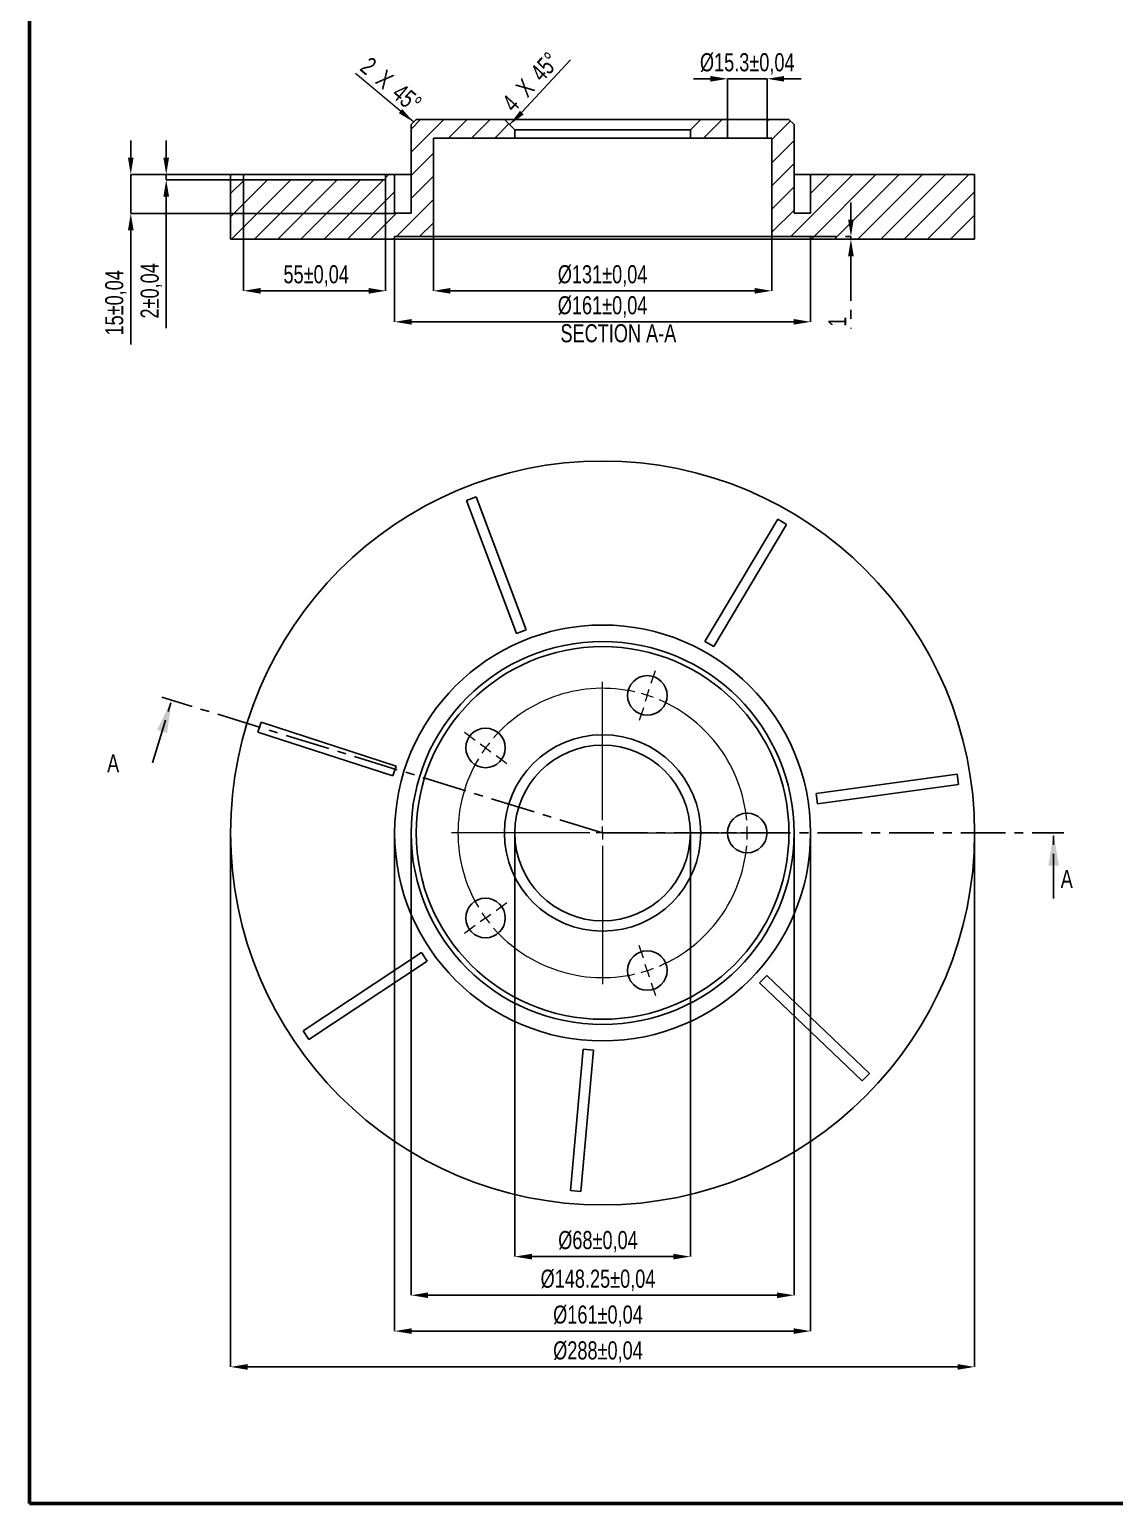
# Model space of a CAD drawing. Header units: millimetres. Extents: x -1 to 420, y 0 to 441.
# Drawn here: x 0 to 210, y 0 to 285.3 of the extents above; entities that cross this region are included whole.
import ezdxf

# ---------------------------------------------------------------- set-up
doc = ezdxf.new("R2010")
doc.units = ezdxf.units.MM
doc.header["$LTSCALE"] = 23.1
doc.header["$PDMODE"] = 3
doc.header["$PDSIZE"] = 8
for name, pattern in [('ACAD_ISO04W100', [30, 24, -3, 0, -3]), ('CENTER', [0.6, 0.375, -0.075, 0.075, -0.075]), ('CENTERX2', [20.32, 12.7, -2.54, 2.54, -2.54])]:
    doc.linetypes.add(name, pattern=pattern)
doc.layers.get('0').update_dxf_attribs({"linetype": 'CONTINUOUS', "lineweight": 35})
doc.layers.get('Defpoints').update_dxf_attribs({"linetype": 'CONTINUOUS'})
for name, color, linetype in [('chu', 140, 'CONTINUOUS'), ('demension', 161, 'ACAD_ISO04W100'), ('flutes', 2, 'CONTINUOUS'), ('truc', 240, 'ACAD_ISO04W100')]:
    doc.layers.add(name, color=color, linetype=linetype)
doc.layers.add('khung', color=212, linetype='CONTINUOUS', lineweight=50)
doc.styles.add('SLDTEXTSTYLE0', font='TXT', dxfattribs={"width": 0.75})
doc.dimstyles.new('SLDDIMSTYLE0', dxfattribs={"dimtxt": 3.5, "dimasz": 3.302, "dimexe": 0, "dimexo": 0.0625, "dimgap": 0.875, "dimtad": 1, "dimlfac": 2, "dimrnd": 1e-09, "dimzin": 12, "dimdsep": 46, "dimtxsty": 'SLDTEXTSTYLE0', "dimsah": 1, "dimcen": 0.09, "dimadec": 0, "dimazin": 3, "dimtfac": 1, "dimtmove": 0, "dimatfit": 0, "dimfxl": 1, "dimfrac": 2, "dimtolj": 1, "dimtzin": 12, "dimarcsym": 0})
pattern_1 = [(45, (-60.0323, -74.3896), (-2.245064, 2.245064), [])]

# ---------------------------------------------------------------- blocks, each defined once
blk = doc.blocks.new('*D51')
at = {"layer": 'Defpoints', "color": 0, "linetype": 'Continuous', "transparency": 16777216}
for p in [(93.92, 129.79), (127.92, 129.79), (127.92, 47.79)]:
    blk.add_point(p, dxfattribs=at)
at = {"layer": 'demension', "color": 0, "linetype": 'Continuous', "lineweight": -2, "transparency": 16777216}
for p, q in [((93.92, 129.73), (93.92, 47.79)), ((127.92, 129.73), (127.92, 47.79)), ((97.23, 47.79), (124.62, 47.79))]:
    blk.add_line(p, q, dxfattribs=at)
at = {"layer": 'demension', "color": 0, "linetype": 'Continuous', "transparency": 16777216}
for points in [[(97.23, 48.34), (97.23, 47.24), (93.92, 47.79)], [(124.62, 48.34), (124.62, 47.24), (127.92, 47.79)]]:
    blk.add_solid(points, dxfattribs=at)
at = {"layer": 'demension', "color": 0, "linetype": 'Continuous', "transparency": 16777216, "insert": (110.03, 52.75), "char_height": 3.5, "attachment_point": 2, "style": 'SLDTEXTSTYLE0'}
blk.add_mtext('\\A1;%%C68±0,04', dxfattribs=at)
blk = doc.blocks.new('*D52')
at = {"layer": 'Defpoints', "color": 0, "linetype": 'Continuous', "transparency": 16777216}
for p in [(73.86, 129.79), (147.99, 129.79), (147.99, 40.31)]:
    blk.add_point(p, dxfattribs=at)
at = {"layer": 'demension', "color": 0, "linetype": 'Continuous', "lineweight": -2, "transparency": 16777216}
for p, q in [((73.86, 129.73), (73.86, 40.31)), ((147.99, 129.73), (147.99, 40.31)), ((77.16, 40.31), (144.68, 40.31))]:
    blk.add_line(p, q, dxfattribs=at)
at = {"layer": 'demension', "color": 0, "linetype": 'Continuous', "transparency": 16777216}
for points in [[(77.16, 40.86), (77.16, 39.76), (73.86, 40.31)], [(144.68, 40.86), (144.68, 39.76), (147.99, 40.31)]]:
    blk.add_solid(points, dxfattribs=at)
at = {"layer": 'demension', "color": 0, "linetype": 'Continuous', "transparency": 16777216, "insert": (110.03, 45.27), "char_height": 3.5, "attachment_point": 2, "style": 'SLDTEXTSTYLE0'}
blk.add_mtext('\\A1;%%C148.25±0,04', dxfattribs=at)
blk = doc.blocks.new('*D53')
at = {"layer": 'Defpoints', "color": 0, "linetype": 'Continuous', "transparency": 16777216}
for p in [(70.67, 129.79), (151.17, 129.79), (151.17, 33.37)]:
    blk.add_point(p, dxfattribs=at)
at = {"layer": 'demension', "color": 0, "linetype": 'Continuous', "lineweight": -2, "transparency": 16777216}
for p, q in [((70.67, 129.73), (70.67, 33.37)), ((151.17, 129.73), (151.17, 33.37)), ((73.98, 33.37), (147.87, 33.37))]:
    blk.add_line(p, q, dxfattribs=at)
at = {"layer": 'demension', "color": 0, "linetype": 'Continuous', "transparency": 16777216}
for points in [[(73.98, 33.92), (73.98, 32.82), (70.67, 33.37)], [(147.87, 33.92), (147.87, 32.82), (151.17, 33.37)]]:
    blk.add_solid(points, dxfattribs=at)
at = {"layer": 'demension', "color": 0, "linetype": 'Continuous', "transparency": 16777216, "insert": (110.03, 38.33), "char_height": 3.5, "attachment_point": 2, "style": 'SLDTEXTSTYLE0'}
blk.add_mtext('\\A1;%%C161±0,04', dxfattribs=at)
blk = doc.blocks.new('*D54')
at = {"layer": 'Defpoints', "color": 0, "linetype": 'Continuous', "transparency": 16777216}
for p in [(38.92, 129.79), (182.92, 129.79), (182.92, 26.44)]:
    blk.add_point(p, dxfattribs=at)
at = {"layer": 'demension', "color": 0, "linetype": 'Continuous', "lineweight": -2, "transparency": 16777216}
for p, q in [((38.92, 129.73), (38.92, 26.44)), ((182.92, 129.73), (182.92, 26.44)), ((42.23, 26.44), (179.62, 26.44))]:
    blk.add_line(p, q, dxfattribs=at)
at = {"layer": 'demension', "color": 0, "linetype": 'Continuous', "transparency": 16777216}
for points in [[(42.23, 26.99), (42.23, 25.89), (38.92, 26.44)], [(179.62, 26.99), (179.62, 25.89), (182.92, 26.44)]]:
    blk.add_solid(points, dxfattribs=at)
at = {"layer": 'demension', "color": 0, "linetype": 'Continuous', "transparency": 16777216, "insert": (110.03, 31.39), "char_height": 3.5, "attachment_point": 2, "style": 'SLDTEXTSTYLE0'}
blk.add_mtext('\\A1;%%C288±0,04', dxfattribs=at)
blk = doc.blocks.new('SW_CENTERMARKSYMBOL_0')
at = {"color": 0, "linetype": 'Continuous', "lineweight": 0}
for p, q in [((0.77, 55.64), (1.57, 58.09)), ((-8.65, 29.13), (-8.65, 55.88)), ((0, 53.26), (0.39, 54.45)), ((0, 53.26), (-0.39, 52.07)), ((-0.77, 50.88), (-1.57, 48.43)), ((-33.33, 44.56), (-35.41, 46.07)), ((-31.3, 43.09), (-32.32, 43.82)), ((-31.3, 43.09), (-30.29, 42.35)), ((-29.28, 41.62), (-27.2, 40.1)), ((-11.15, 26.63), (-37.9, 26.63)), ((-8.65, 26.63), (-9.9, 26.63)), ((-8.65, 26.63), (-8.65, 27.88)), ((-8.65, 26.63), (-8.65, 25.38)), ((-8.65, 26.63), (-7.4, 26.63)), ((-6.15, 26.63), (20.6, 26.63)), ((16.85, 26.63), (14.27, 26.63)), ((19.35, 26.63), (18.1, 26.63)), ((19.35, 26.63), (20.6, 26.63)), ((21.85, 26.63), (24.42, 26.63)), ((-8.65, 24.13), (-8.65, -2.62)), ((-29.28, 11.64), (-27.2, 13.15)), ((-33.33, 8.7), (-35.41, 7.19)), ((-31.3, 10.17), (-32.32, 9.44)), ((-31.3, 10.17), (-30.29, 10.91)), ((-0.77, 2.38), (-1.57, 4.83)), ((0, 0), (-0.39, 1.19)), ((0, 0), (0.39, -1.19)), ((0.77, -2.38), (1.57, -4.83))]:
    blk.add_line(p, q, dxfattribs=at)
at = {"color": 0, "linetype": 'CENTERX2', "lineweight": 0}
for start, end in [(77.1157, 138.8843), (5.1157, 66.8843), (149.1157, 210.8843), (293.1157, 354.8843), (221.1157, 282.8843)]:
    blk.add_arc((-8.65, 26.63), 28, start, end, dxfattribs=at)
at = {"color": 0, "linetype": 'Continuous', "lineweight": 0}
for start, end in [(72, 74.5578), (69.4422, 72), (144, 146.5578), (141.4422, 144), (0, 2.5578), (357.4422, 0), (213.4422, 216), (216, 218.5578), (285.4422, 288), (288, 290.5578)]:
    blk.add_arc((-8.65, 26.63), 28, start, end, dxfattribs=at)
blk = doc.blocks.new('*D44')
at = {"layer": 'Defpoints', "color": 0, "linetype": 'Continuous', "transparency": 16777216}
for p in [(26.47, 257.23), (41.43, 257.23), (41.42, 256.23)]:
    blk.add_point(p, dxfattribs=at)
at = {"layer": 'demension', "color": 0, "linetype": 'Continuous', "lineweight": -2, "transparency": 16777216}
for p, q in [((26.47, 260.53), (26.47, 263.83)), ((41.37, 257.23), (26.47, 257.23)), ((26.47, 257.23), (26.47, 256.23)), ((41.35, 256.23), (26.47, 256.23)), ((26.47, 252.93), (26.47, 227.51))]:
    blk.add_line(p, q, dxfattribs=at)
at = {"layer": 'demension', "color": 0, "linetype": 'Continuous', "transparency": 16777216}
for points in [[(25.91, 260.53), (27.02, 260.53), (26.47, 257.23)], [(25.91, 252.93), (27.02, 252.93), (26.47, 256.23)]]:
    blk.add_solid(points, dxfattribs=at)
at = {"layer": 'demension', "color": 0, "linetype": 'Continuous', "transparency": 16777216, "insert": (21.51, 234.73), "char_height": 3.5, "attachment_point": 2, "rotation": 90, "style": 'SLDTEXTSTYLE0'}
blk.add_mtext('\\A1;2±0,04', dxfattribs=at)
blk = doc.blocks.new('*D45')
at = {"layer": 'Defpoints', "color": 0, "linetype": 'CENTER', "transparency": 16777216}
for p in [(135.1, 275.77), (135.1, 267.9), (142.75, 267.9)]:
    blk.add_point(p, dxfattribs=at)
at = {"layer": 'demension', "color": 0, "linetype": 'CENTER', "lineweight": -2, "transparency": 16777216}
for p, q in [((131.8, 275.77), (128.49, 275.77)), ((135.1, 267.96), (135.1, 275.77)), ((142.75, 275.77), (135.1, 275.77)), ((142.75, 267.96), (142.75, 275.77)), ((146.05, 275.77), (149.35, 275.77))]:
    blk.add_line(p, q, dxfattribs=at)
at = {"layer": 'demension', "color": 0, "linetype": 'CENTER', "transparency": 16777216}
for points in [[(131.8, 276.32), (131.8, 275.22), (135.1, 275.77)], [(146.05, 276.32), (146.05, 275.22), (142.75, 275.77)]]:
    blk.add_solid(points, dxfattribs=at)
at = {"layer": 'demension', "color": 0, "linetype": 'CENTER', "transparency": 16777216, "insert": (138.92, 280.72), "char_height": 3.5, "attachment_point": 2, "style": 'SLDTEXTSTYLE0'}
blk.add_mtext('\\A1;%%C15.3±0,04', dxfattribs=at)
blk = doc.blocks.new('SW_CHAMFER_DIMENSION_0')
at = {"color": 0, "linetype": 'Continuous', "lineweight": 0}
for p, q in [((6.69, -5.57), (0, 0)), ((11.27, -9.38), (6.69, -5.57))]:
    blk.add_line(p, q, dxfattribs=at)
blk.add_solid([(11.27, -9.38), (9.06, -6.87), (8.41, -7.66)], dxfattribs=at)
at = {"color": 0, "linetype": 'Continuous', "lineweight": 0, "char_height": 3.5, "attachment_point": 1, "rotation": 320.2494, "style": 'SLDTEXTSTYLE0'}
for s, insert in [('2', (2.89, 3.47)), ('X', (5.88, 0.98)), ('45°', (9.05, -1.66))]:
    blk.add_mtext(s, dxfattribs=dict(at, insert=insert))
blk = doc.blocks.new('SW_CHAMFER_DIMENSION_1')
at = {"color": 0, "linetype": 'Continuous', "lineweight": 0}
for p, q in [((0, 0), (10.26, 11.02)), ((-1.55, -1.52), (0, 0))]:
    blk.add_line(p, q, dxfattribs=at)
blk.add_solid([(-1.55, -1.52), (1.16, 0.43), (0.45, 1.15)], dxfattribs=at)
at = {"color": 0, "linetype": 'Continuous', "lineweight": 0, "char_height": 3.5, "attachment_point": 1, "rotation": 47.0291, "style": 'SLDTEXTSTYLE0'}
for s, insert in [('45°', (2.16, 8.94)), ('X', (-0.64, 5.93)), ('4', (-3.3, 3.08))]:
    blk.add_mtext(s, dxfattribs=dict(at, insert=insert))
blk = doc.blocks.new('*D46')
at = {"layer": 'Defpoints', "color": 0, "linetype": 'CENTER', "transparency": 16777216}
for p in [(78.17, 245.23), (158.98, 244.73), (182.92, 244.73)]:
    blk.add_point(p, dxfattribs=at)
at = {"layer": 'demension', "color": 0, "linetype": 'CENTER', "lineweight": -2, "transparency": 16777216}
for p, q in [((158.98, 248.53), (158.98, 251.83)), ((78.24, 245.23), (158.98, 245.23)), ((158.98, 245.23), (158.98, 244.73)), ((182.86, 244.73), (158.98, 244.73)), ((158.98, 241.43), (158.98, 227.42))]:
    blk.add_line(p, q, dxfattribs=at)
at = {"layer": 'demension', "color": 0, "linetype": 'CENTER', "transparency": 16777216}
for points in [[(158.43, 248.53), (159.53, 248.53), (158.98, 245.23)], [(158.43, 241.43), (159.53, 241.43), (158.98, 244.73)]]:
    blk.add_solid(points, dxfattribs=at)
at = {"layer": 'demension', "color": 0, "linetype": 'CENTER', "transparency": 16777216, "insert": (154.6, 228.73), "char_height": 3.5, "attachment_point": 2, "rotation": 90, "style": 'SLDTEXTSTYLE0'}
blk.add_mtext('\\A1;1', dxfattribs=at)
blk = doc.blocks.new('*D47')
at = {"layer": 'Defpoints', "color": 0, "linetype": 'Continuous', "transparency": 16777216}
for p in [(78.17, 245.23), (143.67, 245.23), (143.67, 234.73)]:
    blk.add_point(p, dxfattribs=at)
at = {"layer": 'demension', "color": 0, "linetype": 'Continuous', "lineweight": -2, "transparency": 16777216}
for p, q in [((78.17, 245.17), (78.17, 234.73)), ((143.67, 245.17), (143.67, 234.73)), ((81.48, 234.73), (140.37, 234.73))]:
    blk.add_line(p, q, dxfattribs=at)
at = {"layer": 'demension', "color": 0, "linetype": 'Continuous', "transparency": 16777216}
for points in [[(81.48, 235.28), (81.48, 234.18), (78.17, 234.73)], [(140.37, 235.28), (140.37, 234.18), (143.67, 234.73)]]:
    blk.add_solid(points, dxfattribs=at)
at = {"layer": 'demension', "color": 0, "linetype": 'Continuous', "transparency": 16777216, "insert": (110.92, 239.69), "char_height": 3.5, "attachment_point": 2, "style": 'SLDTEXTSTYLE0'}
blk.add_mtext('\\A1;%%C131±0,04', dxfattribs=at)
blk = doc.blocks.new('*D48')
at = {"layer": 'Defpoints', "color": 0, "linetype": 'Continuous', "transparency": 16777216}
for p in [(38.92, 257.23), (19.6, 249.73), (70.67, 249.73)]:
    blk.add_point(p, dxfattribs=at)
at = {"layer": 'demension', "color": 0, "linetype": 'Continuous', "lineweight": -2, "transparency": 16777216}
for p, q in [((19.6, 260.53), (19.6, 263.83)), ((38.86, 257.23), (19.6, 257.23)), ((19.6, 257.23), (19.6, 249.73)), ((70.61, 249.73), (19.6, 249.73)), ((19.6, 246.43), (19.6, 224.31))]:
    blk.add_line(p, q, dxfattribs=at)
at = {"layer": 'demension', "color": 0, "linetype": 'Continuous', "transparency": 16777216}
for points in [[(19.05, 260.53), (20.15, 260.53), (19.6, 257.23)], [(19.05, 246.43), (20.15, 246.43), (19.6, 249.73)]]:
    blk.add_solid(points, dxfattribs=at)
at = {"layer": 'demension', "color": 0, "linetype": 'Continuous', "transparency": 16777216, "insert": (14.65, 232.41), "char_height": 3.5, "attachment_point": 2, "rotation": 90, "style": 'SLDTEXTSTYLE0'}
blk.add_mtext('\\A1;15±0,04', dxfattribs=at)
blk = doc.blocks.new('*D49')
at = {"layer": 'Defpoints', "color": 0, "linetype": 'Continuous', "transparency": 16777216}
for p in [(41.42, 256.23), (68.92, 256.23), (68.92, 234.73)]:
    blk.add_point(p, dxfattribs=at)
at = {"layer": 'demension', "color": 0, "linetype": 'Continuous', "lineweight": -2, "transparency": 16777216}
for p, q in [((41.42, 256.17), (41.42, 234.73)), ((68.92, 256.17), (68.92, 234.73)), ((44.72, 234.73), (65.62, 234.73))]:
    blk.add_line(p, q, dxfattribs=at)
at = {"layer": 'demension', "color": 0, "linetype": 'Continuous', "transparency": 16777216}
for points in [[(44.72, 235.28), (44.72, 234.18), (41.42, 234.73)], [(65.62, 235.28), (65.62, 234.18), (68.92, 234.73)]]:
    blk.add_solid(points, dxfattribs=at)
at = {"layer": 'demension', "color": 0, "linetype": 'Continuous', "transparency": 16777216, "insert": (55.49, 239.69), "char_height": 3.5, "attachment_point": 2, "style": 'SLDTEXTSTYLE0'}
blk.add_mtext('\\A1;55±0,04', dxfattribs=at)
blk = doc.blocks.new('*D50')
at = {"layer": 'Defpoints', "color": 0, "linetype": 'Continuous', "transparency": 16777216}
for p in [(70.67, 244.73), (151.17, 244.73), (151.17, 228.73)]:
    blk.add_point(p, dxfattribs=at)
at = {"layer": 'demension', "color": 0, "linetype": 'Continuous', "lineweight": -2, "transparency": 16777216}
for p, q in [((70.67, 244.67), (70.67, 228.73)), ((151.17, 244.67), (151.17, 228.73)), ((73.98, 228.73), (147.87, 228.73))]:
    blk.add_line(p, q, dxfattribs=at)
at = {"layer": 'demension', "color": 0, "linetype": 'Continuous', "transparency": 16777216}
for points in [[(73.98, 229.28), (73.98, 228.18), (70.67, 228.73)], [(147.87, 229.28), (147.87, 228.18), (151.17, 228.73)]]:
    blk.add_solid(points, dxfattribs=at)
at = {"layer": 'demension', "color": 0, "linetype": 'Continuous', "transparency": 16777216, "insert": (110.92, 233.69), "char_height": 3.5, "attachment_point": 2, "style": 'SLDTEXTSTYLE0'}
blk.add_mtext('\\A1;%%C161±0,04', dxfattribs=at)

msp = doc.modelspace()

# ---------------------------------------------------------------- hatches: boundary and pattern name
at = {"layer": 'flutes', "linetype": 'CENTER'}
h = msp.add_hatch(dxfattribs=at)
h.set_pattern_fill('ANSI31', color=256, style=0)
h.set_pattern_definition(pattern_1)
h.paths.add_polyline_path([(78.1738, 264.2952), (93.9238, 264.2952), (93.9238, 265.8952), (91.9238, 267.8952), (74.8613, 267.8952), (73.8613, 266.8952), (73.8613, 249.7302), (70.6738, 249.7302), (70.6738, 257.2302), (68.9194, 257.2302), (68.9194, 256.2302), (41.4166, 256.2302), (41.4166, 257.2302), (38.9238, 257.2302), (38.9238, 244.7302), (70.6738, 244.7302), (70.6738, 245.2302), (78.1738, 245.2302)], flags=0)
h = msp.add_hatch(dxfattribs=at)
h.set_pattern_fill('ANSI31', color=256, style=0)
h.set_pattern_definition(pattern_1)
h.paths.add_polyline_path([(129.9238, 267.8952), (127.9238, 265.8952), (127.9238, 264.2952), (135.0988, 264.2952), (135.0988, 267.8952)], flags=0)
h = msp.add_hatch(dxfattribs=at)
h.set_pattern_fill('ANSI31', color=256, style=0)
h.set_pattern_definition(pattern_1)
h.paths.add_polyline_path([(151.1738, 244.7302), (182.9238, 244.7302), (182.9238, 257.2302), (151.1738, 257.2302), (151.1738, 249.7302), (147.9863, 249.7302), (147.9863, 266.8952), (146.9863, 267.8952), (142.7488, 267.8952), (142.7488, 264.2952), (143.6738, 264.2952), (143.6738, 245.2302), (151.1738, 245.2302)], flags=0)

# ---------------------------------------------------------------- linework, layer by layer
at = {"layer": 'chu', "linetype": 'Continuous', "lineweight": 25}
for p, q in [((74.8613, 267.8952), (73.8613, 266.8952)), ((73.8613, 249.7302), (73.8613, 266.8952)), ((91.9238, 267.8952), (74.8613, 267.8952)), ((93.9238, 265.8952), (91.9238, 267.8952)), ((91.9238, 267.8952), (129.9238, 267.8952)), ((93.9238, 265.8952), (93.9238, 264.2952)), ((127.9238, 265.8952), (93.9238, 265.8952)), ((127.9238, 265.8952), (129.9238, 267.8952)), ((127.9238, 265.8952), (127.9238, 264.2952)), ((129.9238, 267.8952), (135.0988, 267.8952)), ((135.0988, 267.8952), (142.7488, 267.8952)), ((135.0988, 264.2952), (135.0988, 267.8952)), ((142.7488, 267.8952), (142.7488, 264.2952)), ((142.7488, 267.8952), (146.9863, 267.8952)), ((146.9863, 267.8952), (147.9863, 266.8952)), ((147.9863, 249.7302), (147.9863, 266.8952)), ((78.1738, 264.2952), (78.1738, 245.2302)), ((93.9238, 264.2952), (78.1738, 264.2952)), ((93.9238, 264.2952), (127.9238, 264.2952)), ((127.9238, 264.2952), (135.0988, 264.2952)), ((142.7488, 264.2952), (135.0988, 264.2952)), ((142.7488, 264.2952), (143.6738, 264.2952)), ((143.6738, 264.2952), (143.6738, 245.2302)), ((38.9238, 244.7302), (38.9238, 257.2302)), ((41.4166, 257.2302), (38.9238, 257.2302)), ((41.4166, 257.2302), (41.4166, 256.2302)), ((41.4309, 257.2302), (41.4166, 257.2302)), ((41.4309, 256.2302), (41.4309, 257.2302)), ((68.9194, 257.2302), (41.4309, 257.2302)), ((68.9194, 256.2302), (68.9194, 257.2302)), ((70.6738, 257.2302), (68.9194, 257.2302)), ((70.6738, 249.7302), (70.6738, 257.2302)), ((73.8613, 257.2302), (70.6738, 257.2302)), ((151.1738, 257.2302), (147.9863, 257.2302)), ((151.1738, 249.7302), (151.1738, 257.2302)), ((151.1738, 257.2302), (182.9238, 257.2302)), ((182.9238, 244.7302), (182.9238, 257.2302)), ((41.4166, 256.2302), (68.9194, 256.2302)), ((70.6738, 249.7302), (73.8613, 249.7302)), ((151.1738, 249.7302), (147.9863, 249.7302)), ((38.9238, 244.7302), (70.6738, 244.7302)), ((70.6738, 245.2302), (70.6738, 244.7302)), ((70.6738, 245.2302), (78.1738, 245.2302)), ((70.6738, 244.7302), (151.1738, 244.7302)), ((78.1738, 245.2302), (143.6738, 245.2302)), ((151.1738, 245.2302), (143.6738, 245.2302)), ((151.1738, 245.2302), (151.1738, 244.7302)), ((182.9238, 244.7302), (151.1738, 244.7302)), ((86.461, 194.8438), (84.589, 194.1398)), ((84.589, 194.1398), (94.2685, 168.3996)), ((96.1405, 169.1036), (86.461, 194.8438)), ((144.814, 190.5013), (130.7246, 166.8848)), ((132.4421, 165.8601), (146.5316, 189.4766)), ((146.5316, 189.4766), (144.814, 190.5013)), ((94.2685, 168.3996), (96.1405, 169.1036)), ((130.7246, 166.8848), (132.4421, 165.8601)), ((44.8114, 151.2251), (44.1946, 149.3226)), ((70.971, 142.7441), (44.8114, 151.2251)), ((44.1946, 149.3226), (70.3542, 140.8416)), ((70.3542, 140.8416), (70.971, 142.7441)), ((179.519, 141.1469), (152.2702, 137.4378)), ((179.7887, 139.1652), (179.519, 141.1469)), ((152.2702, 137.4378), (152.54, 135.4561)), ((152.54, 135.4561), (179.7887, 139.1652)), ((75.8867, 106.6309), (52.9458, 91.4664)), ((76.9896, 104.9625), (75.8867, 106.6309)), ((54.0486, 89.7979), (76.9896, 104.9625)), ((142.6811, 102.2329), (141.3, 100.7864)), ((141.3, 100.7864), (161.1891, 81.7951)), ((162.5703, 83.2415), (142.6811, 102.2329)), ((52.9458, 91.4664), (54.0486, 89.7979)), ((107.186, 87.958), (104.7387, 60.5671)), ((106.7308, 60.3891), (109.1781, 87.78)), ((109.1781, 87.78), (107.186, 87.958)), ((161.1891, 81.7951), (162.5703, 83.2415)), ((104.7387, 60.5671), (106.7308, 60.3891))]:
    msp.add_line(p, q, dxfattribs=at)
for centre, radius in [((110.9238, 129.7913), 72), ((110.9238, 129.7913), 40.25), ((110.9238, 129.7913), 37.0625), ((110.9238, 129.7913), 36.0625), ((119.5762, 156.4209), 3.825), ((88.2713, 146.2493), 3.825), ((110.9238, 129.7913), 19), ((110.9238, 129.7913), 17), ((138.9238, 129.7913), 3.825), ((88.2713, 113.3333), 3.825), ((119.5762, 103.1617), 3.825)]:
    msp.add_circle(centre, radius, dxfattribs=at)
at = {"layer": 'khung'}
for q in [(0, 297), (420, 0)]:
    msp.add_line((0, 0), q, dxfattribs=at)
at = {"layer": 'truc', "linetype": 'CENTER'}
for p, q in [((23.7892, 143.3714), (27.5317, 155.5074)), ((110.9238, 129.7913), (25.6205, 156.0968)), ((110.9238, 129.7913), (200.2038, 129.7913)), ((198.2038, 117.0913), (198.2038, 129.7913))]:
    msp.add_line(p, q, dxfattribs=at)
for points in [[(27.5317, 155.5074), (24.6896, 149.7388), (26.6313, 149.14)], [(198.2038, 129.7913), (197.1878, 123.4413), (199.2198, 123.4413)]]:
    msp.add_solid(points, dxfattribs=at)

# ---------------------------------------------------------------- block references
at = {"layer": 'demension', "linetype": 'CENTER'}
for name, p in [('SW_CHAMFER_DIMENSION_0', (63.0873, 276.7718)), ('SW_CHAMFER_DIMENSION_1', (94.4759, 268.4142))]:
    msp.add_blockref(name, p, dxfattribs=at)
at = {"layer": 'truc', "linetype": 'CENTER'}
msp.add_blockref('SW_CENTERMARKSYMBOL_0', (119.5762, 103.1617), dxfattribs=at)

# ---------------------------------------------------------------- texts
at = {"layer": 'demension', "linetype": 'Continuous', "insert": (113.9761, 228.2724), "char_height": 3.5, "attachment_point": 2, "style": 'SLDTEXTSTYLE0'}
msp.add_mtext('SECTION A-A', dxfattribs=at)
at = {"layer": 'truc', "linetype": 'CENTER', "char_height": 3.5, "attachment_point": 1, "style": 'SLDTEXTSTYLE0'}
for insert in [(15.0287, 145.0089), (199.5838, 122.6484)]:
    msp.add_mtext('A', dxfattribs=dict(at, insert=insert))

# ---------------------------------------------------------------- dimensions: what is measured, and where the dimension line sits
at = {"layer": 'demension', "linetype": 'CENTER'}
dim = msp.add_linear_dim(base=(135.0988, 275.7659), p1=(142.7488, 267.8952), p2=(135.0988, 267.8952), text='%%C<>±0,04', dimstyle='SLDDIMSTYLE0', dxfattribs=at)
dim.commit()
dim.dimension.update_dxf_attribs({"geometry": '*D45', "text_midpoint": (138.9238, 275.7659), "dimtype": 160})
at = {"layer": 'demension', "linetype": 'Continuous'}
for base, p1, p2, picture, middle in [((19.6037, 249.7302), (38.9238, 257.2302), (70.6738, 249.7302), '*D48', (19.6037, 232.4074)), ((26.4653, 257.2302), (41.4166, 256.2302), (41.431, 257.2302), '*D44', (26.4653, 234.7302))]:
    dim = msp.add_linear_dim(base=base, p1=p1, p2=p2, angle=90, text='<>±0,04', dimstyle='SLDDIMSTYLE0', dxfattribs=at)
    dim.commit()
    dim.dimension.update_dxf_attribs({"geometry": picture, "text_midpoint": middle, "dimtype": 160})
for base, p1, p2, text, picture, middle in [((68.9194, 234.7302), (41.4166, 256.2302), (68.9194, 256.2302), '55±0,04', '*D49', (55.4906, 234.7302)), ((151.1738, 228.7302), (70.6738, 244.7302), (151.1738, 244.7302), '%%C<>±0,04', '*D50', (110.9238, 228.7302)), ((143.6738, 234.7302), (78.1738, 245.2302), (143.6738, 245.2302), '%%C<>±0,04', '*D47', (110.9238, 234.7302)), ((182.9238, 26.4366), (38.9238, 129.7913), (182.9238, 129.7913), '%%C<>±0,04', '*D54', (110.0284, 26.4366)), ((151.1738, 33.3718), (70.6738, 129.7913), (151.1738, 129.7913), '%%C<>±0,04', '*D53', (110.0284, 33.3718)), ((147.9863, 40.3071), (73.8613, 129.7913), (147.9863, 129.7913), '%%C<>±0,04', '*D52', (110.0284, 40.3071)), ((127.9238, 47.7913), (93.9238, 129.7913), (127.9238, 129.7913), '%%C<>±0,04', '*D51', (110.0284, 47.7913))]:
    dim = msp.add_linear_dim(base=base, p1=p1, p2=p2, text=text, dimstyle='SLDDIMSTYLE0', dxfattribs=at)
    dim.commit()
    dim.dimension.update_dxf_attribs({"geometry": picture, "text_midpoint": middle, "dimtype": 160})
at = {"layer": 'demension', "linetype": 'CENTER'}
dim = msp.add_linear_dim(base=(158.9776, 244.7302), p1=(78.1738, 245.2302), p2=(182.9238, 244.7302), angle=90, dimstyle='SLDDIMSTYLE0', dxfattribs=at)
dim.commit()
dim.dimension.update_dxf_attribs({"geometry": '*D46', "text_midpoint": (158.9776, 228.7302), "dimtype": 160})

doc.saveas('drawing.dxf')
